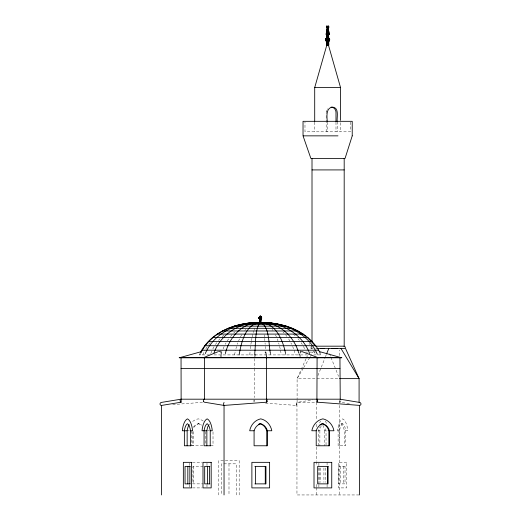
<?xml version="1.0" encoding="UTF-8"?>
<svg xmlns="http://www.w3.org/2000/svg" width="521" height="521" viewBox="0 0 521 521"><rect width="100%" height="100%" fill="white"/><g stroke="black" fill="none" stroke-linecap="round" stroke-linejoin="round"><path stroke-width="0.39" stroke-dasharray="2.6 1.95" d="M339.731 355.589L339.796 350.027M349.33 403.71L339.868 402.153L339.907 400.675M254.658 354.912L254.73 353.342M254.32 401.476L254.417 399.952M265.495 403.098L296.768 405.468L296.957 402.42L312.665 399.835M249.793 354.912L250.191 350.203M250.36 348.705L250.699 345.716M326.185 131.813L326.185 112.523L326.843 109.82M250.907 344.309L251.324 341.496M254.502 356.839L254.964 353.766M251.467 340.721L252.04 337.608M234.548 354.912L235.531 350.203M252.203 336.898L252.854 334.085M235.948 348.705L236.58 346.465M253.304 332.528L253.753 330.972M221.054 354.912L222.552 350.203M326.589 111.364L326.908 110.406M237.296 344.309L237.81 342.903M253.994 330.307L254.717 328.315M317.94 375.602L325.176 357.491M325.475 356.742L326.38 354.475M210.771 353.57L211.865 350.88M223.099 348.92L224.473 345.716M327.26 109.482L327.559 108.785M306.042 358.748L297.1 378.624L297.1 399.249M306.368 358.012L307.696 355.062M238.611 340.851L239.504 338.904M202.806 354.912L204.994 350.203M199.94 354.912L200.592 353.57M199.96 353.57L199.296 354.912L209.488 354.912M212.835 348.92L214.242 346.354M225.248 344.309L226.029 342.903M240.494 336.898L241.698 334.788M303.281 368.334L297.1 378.624L338.761 378.624M303.691 367.644L309.865 357.354M310.275 356.67L313.57 351.18M205.802 348.92L207.417 346.354M227.254 340.851L228.608 338.904M215.44 344.511L216.716 342.701M311.278 346.53C310.132 347.911 312.17 349.259 313.499 348.601M208.791 344.511L210.256 342.701M230.536 336.429L232.06 334.671M218.553 340.389L220.038 338.715M244.779 330.444L245.736 329.376M233.695 333.049L234.815 332.007M222.141 336.599L223.815 335.088M339.868 402.153L340.786 401.313A1.517 1.374 -80.7 0 0 340.936 400.675M218.416 351.558L219.869 350.985M218.429 351.799L220.696 350.972M172.692 404.602L202.487 402.336M310.672 348.438L313.186 348.438M315.641 348.438L317.79 348.438M299.744 352.098L301.301 352.098M305.736 352.098L307.507 352.098M309.839 352.098L315.277 352.098M214.001 354.912L307.188 354.912M313.889 354.912L316.117 354.912M317.602 354.912L321.112 354.912L320.448 353.57M296.768 405.475A1.602 0.671 -85.7 0 1 296.384 403.944A1.602 0.671 -85.7 0 1 296.957 402.42L315.954 402.42M193.512 426.94A10.7 9.71 90 0 1 198.214 423.697L198.892 423.697A10.7 9.71 -90 0 1 201.796 425.182M341.196 423.697L342.662 423.697A10.7 4.487 90 0 1 345.742 430.763L345.742 445.774L338.116 445.774L338.116 430.763A10.7 4.487 90 0 1 341.196 423.697A10.7 4.487 90 0 1 344.277 430.763L344.277 445.774M187.886 430.763L189.351 430.763M207.814 430.763L209.279 430.763M321.32 425.716A10.7 4.487 -90 0 0 319.874 430.763L317.843 430.763A15.343 6.434 -90 0 1 318.005 429.311M322.831 425.182A10.7 4.487 -90 0 1 324.57 430.763L328.067 430.763M342.662 423.697A10.7 4.487 -90 0 0 339.581 430.763L337.549 430.763A15.343 6.434 90 0 1 342.662 418.858A15.343 6.434 -90 0 1 347.774 430.763L344.277 430.763M191.227 445.774L203.314 445.774M210.705 445.774L213.017 445.774L213.017 430.763M192.477 462.342L202.148 462.342M203.197 466.38L192.92 466.38L192.92 483.872L203.32 483.872M192.477 487.903L202.148 487.903M359.086 494.95L296.957 494.95L296.957 402.42M300.304 350.972L301.815 351.525M293.369 334.085L295.987 336.599M283.066 332.007L284.075 333.049M297.966 338.715L299.36 340.389M308.986 343.306L309.93 344.511M285.547 334.671L286.921 336.429M272.112 329.376L272.9 330.444M301.086 342.701L302.291 344.511M288.654 338.904L291.682 344.309M310.874 345.716L312.821 348.92M303.417 346.354L304.739 348.92M319.809 353.57L320.467 354.912M275.44 334.788L276.43 336.898M313.902 350.88L315.719 354.912M329.506 353.72L330.718 356.742M331.017 357.491L338.546 376.357M292.665 346.465L293.531 348.705M277.244 338.904L277.973 340.851M298.924 353.57L299.354 354.912M278.637 342.903L279.061 344.309M294.111 350.203L295.459 354.912M279.647 346.465L280.168 348.705M285.528 353.342L285.853 354.912M280.513 350.203L281.32 354.912M264.199 334.788L264.46 336.898M264.622 338.383L264.857 340.721M270.477 353.342L270.614 354.912M265.039 342.903L265.15 344.309M265.306 346.465L265.443 348.705M350.281 122.129L350.281 131.813L304.98 131.813L304.98 122.129M343.56 466.38L343.56 483.872M340.552 122.65L340.552 131.813M340.22 466.38L340.22 483.872M339.581 430.763L339.581 445.774M339.451 400.525L339.451 404.583M339.451 405.397L339.451 494.95M337.198 121.608L337.198 131.813M335.993 122.168L335.993 131.813M327.273 122.168L327.273 131.813M327.084 462.342L327.084 465.54M327.084 484.712L327.084 487.109M326.035 444.986L326.035 430.763A10.7 4.487 90 0 0 325.13 426.94M325.391 467.969L325.391 482.277M324.57 430.763L324.57 445.774M323.925 467.969L323.925 482.277M320.584 467.969L320.584 482.277M319.874 430.763L319.874 445.774M319.119 467.969L319.119 482.277M318.891 463.143L318.891 467.135M318.891 467.936L318.891 483.911M318.891 484.712L318.891 487.109M318.409 445.774L318.409 430.763A10.7 4.487 -90 0 1 319.321 426.94M316.592 402.42L316.592 420.278M316.592 424.335L316.592 426.771M316.592 447.064L316.592 460.857M316.592 461.671L316.592 465.728M316.592 484.4L316.592 486.835M316.592 487.643L316.592 494.95M314.704 122.161L314.704 131.813M300.409 350.698L300.409 356.839M299.549 353.766L299.549 356.839M297.1 400.037L297.1 402.42M255.42 353.766L255.42 356.839M254.463 358.572L254.463 367.846M254.463 368.614L254.463 397.582M239.178 494.95L239.178 460.668L218.807 460.668L218.807 494.95M236.306 494.95L236.306 463.833L221.685 463.833L221.685 494.95M228.993 463.833L228.993 494.95M221.451 350.698L221.451 356.839M220.591 350.698L220.591 356.839M206.987 463.143L206.987 465.54M206.987 484.712L206.987 487.109M205.561 431.551L205.561 444.986M193.597 466.38L193.597 483.872M193.311 431.551L193.311 445.774M192.223 431.551L192.223 445.774M191.546 430.763L191.546 445.774M189.253 463.143L189.253 465.54M189.253 484.712L189.253 487.109M198.214 423.697A10.7 9.71 90 0 1 201.757 425.716M193.688 427.63A10.7 9.71 90 0 1 198.892 423.697M208.908 424.713A10.7 4.487 -90 0 1 209.579 423.97M203.255 421.085A15.343 13.924 -90 0 0 198.214 418.858A15.343 13.924 90 0 0 192.067 421.964M325.286 421.085A15.343 6.434 90 0 1 326.7 424.068M319.647 422.961A15.343 6.434 -90 0 1 320.63 421.085M254.046 401.912A1.602 0.671 -85.7 0 1 254.085 399.77M346.719 462.342L338.526 462.342L338.526 487.903L346.719 487.903L346.719 462.342M345.026 466.38L338.754 466.38L338.754 483.872L345.026 483.872L345.026 466.38"/><path stroke-width="0.78" d="M327.611 45.294L327.637 29.964M260.253 322.675L260.266 316.201L260.826 316.455L261.301 318.227M327.325 45.294L327.051 39.655L327.54 28.486A1.446 1.042 90 0 1 326.843 27.47A1.446 1.042 90 0 1 327.103 26.063L326.615 26.297A1.153 0.827 -90 0 0 326.615 26.897M327.064 45.294C326.778 40.143 326.478 34.647 327.553 29.873M326.524 40.912L326.921 41.276L326.836 45.294C326.179 39.583 326.472 33.878 327.462 28.486M326.569 45.294L326.641 41.276L325.755 40.547L325.579 39.199L326.674 38.007L328.582 38.007L329.741 39.655L328.647 41.276L328.686 45.294L326.53 45.294C328.797 42.592 323.508 39.778 326.706 38.007L326.758 35.102C324.765 28.264 330.438 28.036 328.536 35.102L326.485 34.914L326.224 33.8L326.804 33.07M327.383 30.557L327.435 30.075M254.73 353.342C255.876 343.248 254.652 331.838 259.595 322.72C282.799 321.75 309.155 331.069 320.115 352.893M181.047 357.803L181.139 402.212L161.412 405.455C159.465 405.351 159.576 402.635 161.412 402.42L181.047 399.19L339.952 399.19L359.588 402.42C361.424 402.616 361.528 405.312 359.588 405.397L316.905 402.153L317.094 357.803M327.136 30.557C327.566 25.92 328.477 31.338 328.067 33.097C328.595 37.102 328.464 41.126 328.165 45.294M260.793 316.631L260.324 316.214L260.402 322.675M259.849 322.675C260.754 320.317 258.227 317.914 260.135 316.201C258.944 317.79 260.441 320.597 259.966 322.675M326.928 30.557L327.403 29.873M259.764 322.675C261.496 320.545 257.856 318.5 259.66 317.009L260.155 316.201L259.881 316.514M327.318 28.486C327.032 30.478 326.009 33.097 326.836 35.102L326.81 38.007L325.781 39.655L326.739 41.276L326.687 45.294L326.739 41.276L326.022 40.547M325.872 39.199L325.872 40.117M326.361 33.8L326.387 34.399M260.806 318.885L261.229 317.667L260.318 316.201L260.682 316.306L259.699 316.527L260.051 316.214L258.82 317.947L259.699 318.937L259.699 322.675M345.325 347.702L345.208 346.784M327.794 28.486C328.315 30.407 329.441 33.09 328.504 35.102L328.543 38.007L329.676 39.655L328.614 41.276L328.692 45.294L328.647 41.276L329.428 40.547M328.106 29.899C329.305 30.804 327.683 32.823 329.077 33.8L328.497 35.102L328.556 38.007L329.428 38.769L329.598 40.117M328.438 31.032L326.817 31.032L326.713 30.218L327.318 29.873L326.68 30.381L326.81 33.07L326.198 34.099L326.752 35.102C328.158 37.33 323.801 39.622 326.647 41.276M260.005 316.514L260.142 316.201L259.784 316.514M260.819 322.675L260.845 318.937L261.672 318.227L261.529 317.406C260.383 315.746 257.472 318.077 259.725 318.937M239.087 354.912C241.334 342.785 245.176 323.906 260.2 322.668C280.858 321.626 302.388 333.72 309.63 353.57M261.64 318.227L261.672 317.667L260.832 316.963L261.685 317.947L261.275 318.715L260.832 318.937L261.614 318.227L258.872 318.227M314.704 121.36L314.704 87.587L326.96 44.572M225.333 353.57C229.09 337.621 242.597 321.763 260.2 322.668C278.305 321.626 294.033 336.11 298.709 352.893M327.116 26.05L327.045 26.297A1.153 0.827 -90 0 0 327.846 27.75A1.153 0.827 -90 0 0 328.647 26.297L328.139 26.05A1.446 1.042 -90 0 1 328.412 27.47A1.446 1.042 -90 0 1 327.663 28.486M267.032 401.619L266.726 402.186L224.043 405.429L204.323 402.186L203.594 401.619M259.315 317.667C260.324 315.811 257.667 318.8 259.764 318.937M213.988 352.893C220.044 335.798 237.075 323.743 255.056 322.72M326.68 353.72L328.79 348.438M205.294 353.57C213.291 334.475 234.157 323.736 254.124 322.72M200.924 352.893C210.432 333.394 232.848 323.795 253.603 322.72M200.624 352.222C211.734 331.024 237.4 321.971 260.2 322.668C275.765 322.753 282.988 340.363 285.528 353.342M326.7 33.52L326.999 33.097M259.745 316.455L260.793 316.403M328.451 34.914C328.464 33.409 328.764 30.954 327.872 29.899C329.005 30.869 328.907 33.728 328.419 35.102L328.445 38.007L329.441 39.655L328.504 41.276L328.569 45.294L328.517 41.276L329.265 40.547M326.485 33.52C327.82 32.673 325.905 30.472 327.344 29.873M326.022 38.769L326.797 38.007L326.485 34.679M260.22 316.214L259.849 317.947L260.103 322.675M261.19 318.494L260.663 318.937L260.663 322.675M326.524 38.398L326.947 38.007M328.393 45.294C328.998 39.974 328.81 35.018 327.976 29.899M326.674 26.063L326.687 26.05A1.446 1.042 90 0 0 326.413 27.47A1.446 1.042 90 0 0 327.168 28.486L328.093 28.486A1.446 1.042 -90 0 0 328.842 27.47A1.446 1.042 -90 0 0 328.582 26.063L328.582 26.063M259.862 316.351C262.61 316.201 260.383 320.838 260.78 322.675M224.043 402.42L223.489 404.003L224.043 405.429L224.043 494.95M316.905 402.153L317.374 401.313A1.517 0.632 -85.7 0 0 317.452 400.037L317.094 399.19M328.406 35.102C328.855 33.741 329.077 30.759 327.794 29.873M217.693 351.851L203.183 357.803M260.76 318.937L261.503 317.947L260.78 316.963M259.712 316.963L259.041 317.947L259.66 318.885M238.592 325.299L241.555 324.466M319.21 351.532L341.756 357.803L179.244 357.803L201.008 351.74M242.317 324.322L247.677 323.32M251.656 323.32L253.786 323.02M249.299 323.32L253.18 322.89M248.458 323.248L253.916 322.72M257.394 322.72L259.504 322.681M255.915 322.72C270.555 320.213 268.107 344.707 270.477 353.342M254.73 322.72L260.2 322.668M326.96 29.964L328.295 29.964M326.823 30.075L328.438 30.075M326.713 30.218L328.549 30.218M326.641 30.381L328.614 30.381M326.621 30.557L328.64 30.557M326.641 30.732L328.614 30.732M326.713 30.895L328.549 30.895M326.726 33.097L328.536 33.097M326.485 33.279L328.777 33.279M326.296 33.52L328.959 33.52M326.179 33.8L329.077 33.8M326.139 34.099L329.116 34.099M326.179 34.399L329.077 34.399M326.296 34.679L328.959 34.679M326.485 34.914L328.777 34.914M326.413 38.118L328.842 38.118M326.042 38.398L329.213 38.398M325.755 38.769L329.5 38.769M325.579 39.199L329.676 39.199M325.521 39.655L329.741 39.655M325.579 40.117L329.676 40.117M325.755 40.547L329.5 40.547M326.042 40.912L329.213 40.912M326.413 41.192L328.842 41.192M314.704 87.587L340.552 87.587L340.552 120.358M303.294 135.851L337.986 135.851M312.007 169.918L344.186 169.918M260.044 316.214L260.76 316.527M259.549 317.009L260.995 317.009M259.243 317.185L261.301 317.185M259.015 317.406L261.529 317.406M258.872 317.667L261.672 317.667M258.82 317.947L261.724 317.947M259.015 318.494L261.529 318.494M259.243 318.715L261.301 318.715M259.549 318.885L260.995 318.885M253.532 322.72L266.876 322.72M246.908 323.32L273.499 323.32M240.415 324.466L279.992 324.466M234.124 326.133L286.283 326.133M228.113 328.315L292.294 328.315M222.454 330.972L297.953 330.972M217.211 334.085L303.189 334.085M212.457 337.608L307.95 337.608M208.237 341.496L312.164 341.496M204.616 345.716L315.791 345.716M315.752 346.178L344.225 346.178M316.924 348.438L345.514 348.438L359.086 378.624L359.086 402.153M320.343 348.601L324.635 348.601M331.701 348.601L337.771 348.601M201.62 350.203L318.787 350.203M265.163 352.098L265.612 352.098M179.244 357.608L341.756 357.608M181.047 368.614L339.952 368.614M339.542 378.624L359.086 378.624L340.975 348.438M258.566 424.309A10.7 9.71 -90 0 1 260.07 423.697L260.747 423.697A10.7 9.71 -90 0 1 267.416 430.763L267.416 445.774L254.085 445.774L254.085 430.763A10.7 9.71 -90 0 1 260.747 423.697M321.437 423.97A10.7 9.71 90 0 1 322.199 423.697L322.877 423.697A10.7 9.71 -90 0 1 329.546 430.763L329.546 445.774L316.214 445.774L316.214 430.763A10.7 9.71 -90 0 1 322.877 423.697M189.208 424.713A10.7 4.487 -90 0 0 187.15 430.763L182.337 430.763A15.343 6.434 -90 0 1 187.449 418.858A15.343 6.434 90 0 1 192.562 430.763L190.53 430.763A10.7 4.487 90 0 0 187.449 423.697A10.7 4.487 90 0 0 184.369 430.763L184.369 445.774L191.005 445.774M208.595 425.182A10.7 4.487 -90 0 0 206.857 430.763L202.037 430.763A15.343 6.434 -90 0 1 207.15 418.858A15.343 6.434 -90 0 1 212.262 430.763L210.23 430.763A10.7 4.487 -90 0 0 207.15 423.697A10.7 4.487 90 0 0 204.069 430.763L204.069 445.774L210.705 445.774M254.085 430.763L249.689 430.763A15.343 13.924 -90 0 1 260.747 418.858A15.343 13.924 90 0 1 271.812 430.763L266.739 430.763A10.7 9.71 -90 0 0 260.07 423.697M316.214 430.763L311.819 430.763A15.343 13.924 -90 0 1 322.877 418.858A15.343 13.924 -90 0 1 333.941 430.763L328.868 430.763A10.7 9.71 -90 0 0 322.199 423.697M190.23 466.38L185.046 466.38L185.046 483.872L190.23 483.872M209.865 466.38L204.681 466.38L204.681 483.872L209.865 483.872M254.873 466.38L265.951 466.38L265.951 483.872L254.873 483.872M264.062 322.72L260.975 322.681L262.512 322.72M266.804 322.72C279.217 323.43 291.617 326.882 302.089 333.694M266.491 322.72C287.104 323.743 308.966 334.423 317.289 354.241M266.283 322.72L271.565 323.248M266.811 322.89L270.458 323.32M273.063 323.463L274.541 323.749M276.019 324.036L277.504 324.322M260.682 316.351L260.402 316.527M260.467 316.214L260.663 316.527M301.815 351.525L318.422 357.803M340.233 399.32L339.952 357.803M328.464 38.007L329.422 39.199M327.716 28.486L327.898 45.294M302.74 334.085L305.684 336.286M327.885 29.899L328.276 33.52M259.777 318.885L259.412 318.494M307.449 337.608L315.205 345.716M266.537 357.803L266.537 399.19L266.915 399.757A1.55 0.645 85.7 0 1 267.032 401.619M326.98 35.102L326.674 34.679M328.139 26.05L328.217 26.297A1.153 0.827 -90 0 1 326.83 27.411M260.819 317.185L261.014 317.667M328.972 38.769L329.103 39.199M328.517 45.353L340.552 87.587M260.578 316.514L260.396 316.214L260.956 317.947L260.539 322.675M265.808 352.229L266.609 357.803M266.537 399.19L266.726 402.186M328.523 35.102L328.582 38.007M359.588 405.397L359.588 494.95M344.186 158.449L344.186 346.817M337.198 121.608C336.644 117.42 339.536 107.873 332.756 107.118C325.801 107.515 326.849 116.645 327.273 121.367M335.993 121.367L335.993 112.523A5.405 4.904 -90 0 0 334.56 108.7L333.544 107.84A5.405 4.904 -90 0 0 331.089 107.118M328.868 430.763L328.868 445.774M327.396 32.309L327.396 33.93M327.403 466.38L327.403 483.872M312.007 158.449L312.007 341.131M266.739 430.763L266.739 445.774M265.274 466.38L265.274 483.872M255.55 466.38L255.55 483.872M210.23 430.763L210.23 445.774M209.488 466.38L209.488 483.872M207.462 466.38L207.462 483.872M206.857 430.763L206.857 445.774M204.408 357.803L204.408 399.19L203.652 399.757A1.55 1.4 -80.7 0 0 203.594 401.619M190.53 430.763L190.53 445.774M189.852 466.38L189.852 483.872M187.827 466.38L187.827 483.872M187.15 430.763L187.15 445.774M161.412 405.455L161.412 494.95M319.985 424.713A10.7 9.71 90 0 1 320.695 424.309M181.139 402.219A1.589 1.439 80.7 0 1 181.047 399.184M352.222 135.851L345.045 158.449L310.881 158.449L303.033 135.851L303.033 121.321L352.222 121.321L352.222 135.851M191.546 462.342L183.353 462.342L183.353 487.903L191.546 487.903L191.546 462.342M211.181 462.342L202.988 462.342L202.988 487.903L211.181 487.903L211.181 462.342M269.618 462.342L251.884 462.342L251.884 487.903L269.618 487.903L269.618 462.342M331.747 462.342L314.013 462.342L314.013 487.903L331.747 487.903L331.747 462.342M328.08 466.38L317.68 466.38L317.68 483.872L328.08 483.872L328.08 466.38"/></g></svg>
